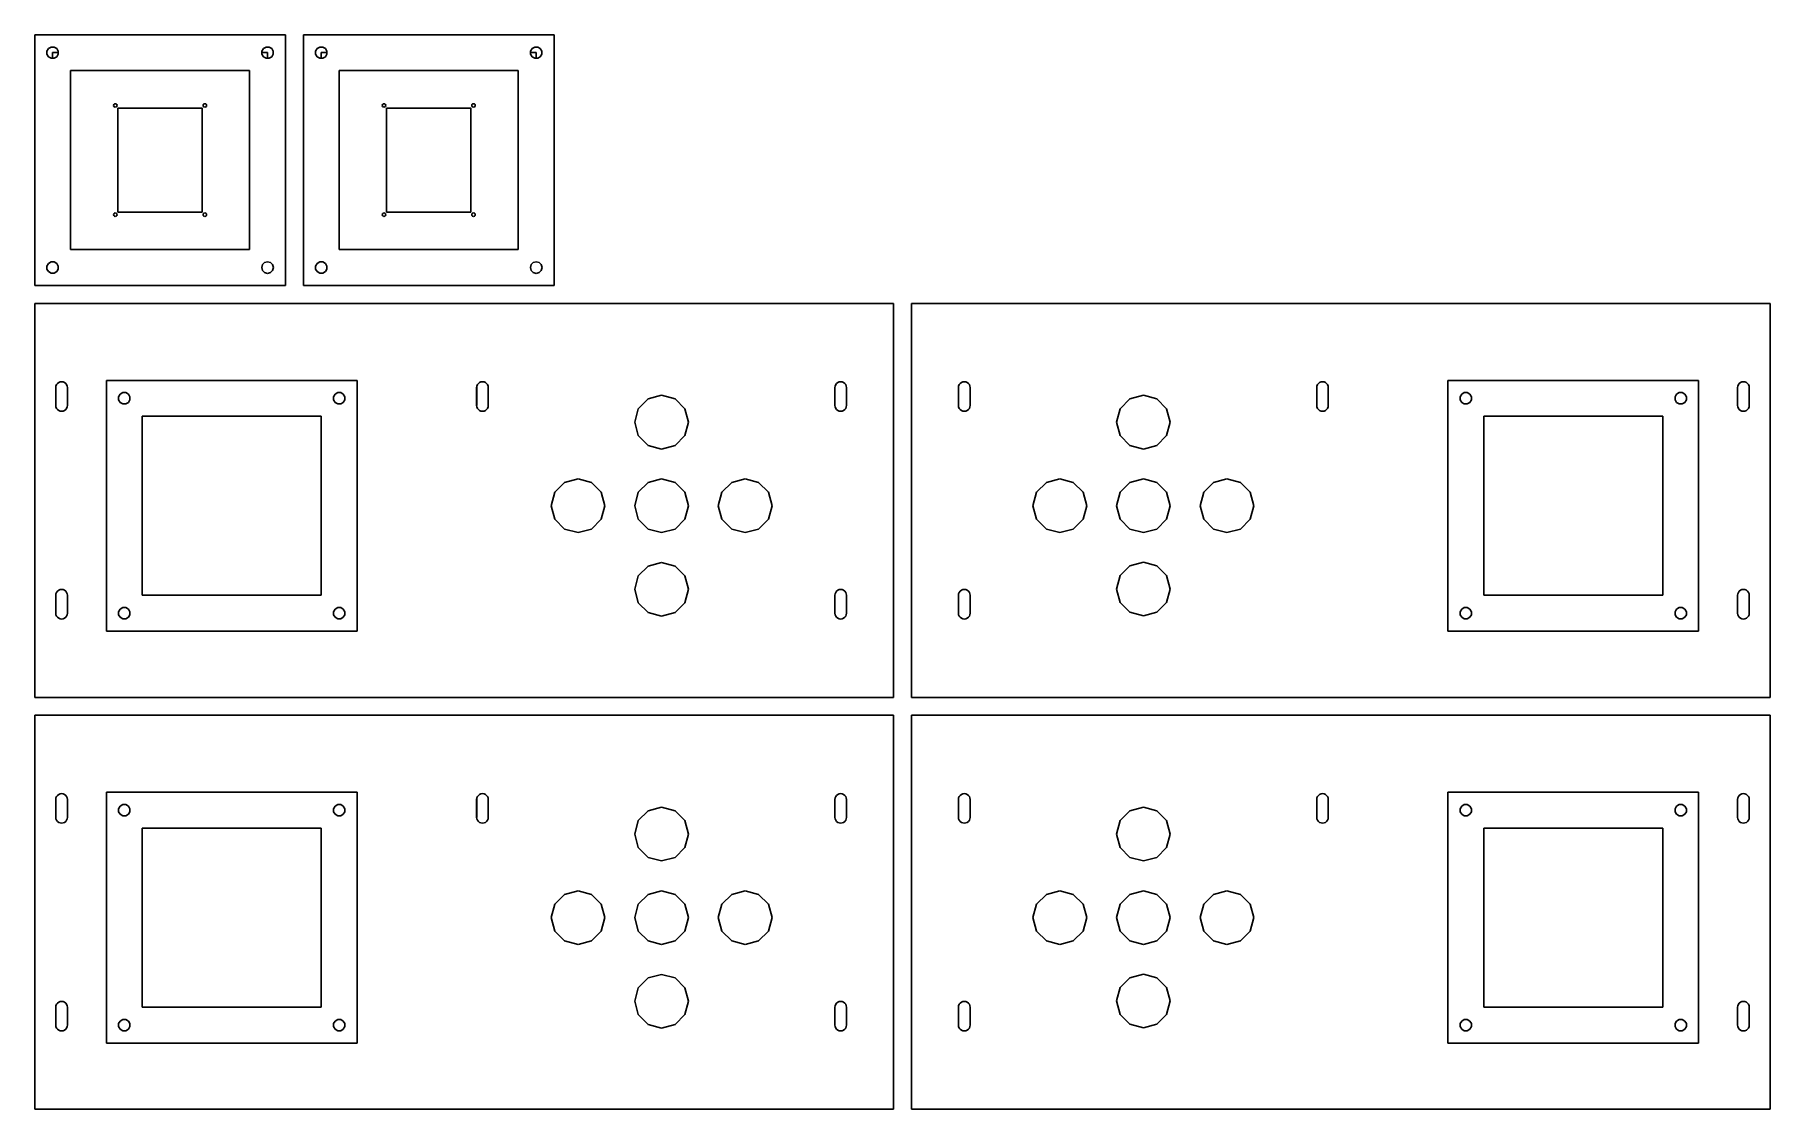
# Model space of a CAD drawing. Extents: x -480 to 489, y -298 to 302.
import ezdxf

# ---------------------------------------------------------------- set-up
doc = ezdxf.new("R2010")
doc.units = 0
doc.layers.get('0').update_dxf_attribs({"linetype": 'CONTINUOUS'})

msp = doc.modelspace()

# ---------------------------------------------------------------- linework, layer by layer
for p, q in [((-339.59, 302.04), (-479.59, 302.04)), ((-479.59, 302.04), (-479.59, 162.04)), ((-339.59, 162.04), (-339.59, 302.04)), ((-189.59, 302.04), (-329.59, 302.04)), ((-329.59, 302.04), (-329.59, 162.04)), ((-189.59, 162.04), (-189.59, 302.04)), ((-472.73, 292.89), (-471.88, 294.34)), ((-472.73, 291.2), (-472.73, 292.89)), ((-471.88, 289.75), (-472.73, 291.2)), ((-471.88, 294.34), (-470.43, 295.18)), ((-470.43, 295.18), (-468.74, 295.18)), ((-469.59, 292.04), (-469.59, 288.9)), ((-466.45, 292.04), (-469.59, 292.04)), ((-468.74, 295.18), (-467.29, 294.34)), ((-467.29, 294.34), (-466.45, 292.89)), ((-466.45, 291.2), (-467.29, 289.75)), ((-466.45, 292.89), (-466.45, 292.04)), ((-466.45, 292.04), (-466.45, 291.2)), ((-352.73, 292.89), (-351.88, 294.34)), ((-352.73, 292.04), (-352.73, 292.89)), ((-349.59, 292.04), (-352.73, 292.04)), ((-352.73, 291.2), (-352.73, 292.04)), ((-351.88, 289.75), (-352.73, 291.2)), ((-351.88, 294.34), (-350.43, 295.18)), ((-350.43, 295.18), (-348.74, 295.18)), ((-349.59, 288.9), (-349.59, 292.04)), ((-348.74, 295.18), (-347.29, 294.34)), ((-347.29, 294.34), (-346.45, 292.89)), ((-346.45, 291.2), (-347.29, 289.75)), ((-346.45, 292.89), (-346.45, 291.2)), ((-322.73, 292.89), (-321.88, 294.34)), ((-322.73, 291.2), (-322.73, 292.89)), ((-321.88, 289.75), (-322.73, 291.2)), ((-321.88, 294.34), (-320.43, 295.18)), ((-320.43, 295.18), (-318.74, 295.18)), ((-319.59, 292.04), (-319.59, 288.9)), ((-316.45, 292.04), (-319.59, 292.04)), ((-318.74, 295.18), (-317.29, 294.34)), ((-317.29, 294.34), (-316.45, 292.89)), ((-316.45, 291.2), (-317.29, 289.75)), ((-316.45, 292.89), (-316.45, 292.04)), ((-316.45, 292.04), (-316.45, 291.2)), ((-202.73, 292.89), (-201.88, 294.34)), ((-202.73, 292.04), (-202.73, 292.89)), ((-199.59, 292.04), (-202.73, 292.04)), ((-202.73, 291.2), (-202.73, 292.04)), ((-201.88, 289.75), (-202.73, 291.2)), ((-201.88, 294.34), (-200.43, 295.18)), ((-200.43, 295.18), (-198.74, 295.18)), ((-199.59, 288.9), (-199.59, 292.04)), ((-198.74, 295.18), (-197.29, 294.34)), ((-197.29, 294.34), (-196.45, 292.89)), ((-196.45, 291.2), (-197.29, 289.75)), ((-196.45, 292.89), (-196.45, 291.2)), ((-470.43, 288.9), (-471.88, 289.75)), ((-469.59, 288.9), (-470.43, 288.9)), ((-468.74, 288.9), (-469.59, 288.9)), ((-467.29, 289.75), (-468.74, 288.9)), ((-459.59, 282.04), (-359.59, 282.04)), ((-459.59, 182.04), (-459.59, 282.04)), ((-359.59, 282.04), (-359.59, 182.04)), ((-350.43, 288.9), (-351.88, 289.75)), ((-349.59, 288.9), (-350.43, 288.9)), ((-348.74, 288.9), (-349.59, 288.9)), ((-347.29, 289.75), (-348.74, 288.9)), ((-320.43, 288.9), (-321.88, 289.75)), ((-319.59, 288.9), (-320.43, 288.9)), ((-318.74, 288.9), (-319.59, 288.9)), ((-317.29, 289.75), (-318.74, 288.9)), ((-309.59, 282.04), (-209.59, 282.04)), ((-309.59, 182.04), (-309.59, 282.04)), ((-209.59, 282.04), (-209.59, 182.04)), ((-200.43, 288.9), (-201.88, 289.75)), ((-199.59, 288.9), (-200.43, 288.9)), ((-198.74, 288.9), (-199.59, 288.9)), ((-197.29, 289.75), (-198.74, 288.9)), ((-435.45, 263.04), (-435.59, 262.54)), ((-435.59, 262.54), (-435.45, 262.04)), ((-435.09, 263.41), (-435.45, 263.04)), ((-435.45, 262.04), (-435.09, 261.68)), ((-434.59, 263.54), (-435.09, 263.41)), ((-435.09, 261.68), (-434.59, 261.54)), ((-434.09, 263.41), (-434.59, 263.54)), ((-434.59, 261.54), (-434.09, 261.68)), ((-433.72, 263.04), (-434.09, 263.41)), ((-434.09, 261.68), (-433.72, 262.04)), ((-433.59, 262.54), (-433.72, 263.04)), ((-433.72, 262.04), (-433.59, 262.54)), ((-385.45, 263.04), (-385.59, 262.54)), ((-385.59, 262.54), (-385.45, 262.04)), ((-385.09, 263.41), (-385.45, 263.04)), ((-385.45, 262.04), (-385.09, 261.68)), ((-384.59, 263.54), (-385.09, 263.41)), ((-385.09, 261.68), (-384.59, 261.54)), ((-384.09, 263.41), (-384.59, 263.54)), ((-384.59, 261.54), (-384.09, 261.68)), ((-383.72, 263.04), (-384.09, 263.41)), ((-384.09, 261.68), (-383.72, 262.04)), ((-383.59, 262.54), (-383.72, 263.04)), ((-383.72, 262.04), (-383.59, 262.54)), ((-285.45, 263.04), (-285.59, 262.54)), ((-285.59, 262.54), (-285.45, 262.04)), ((-285.09, 263.41), (-285.45, 263.04)), ((-285.45, 262.04), (-285.09, 261.68)), ((-284.59, 263.54), (-285.09, 263.41)), ((-285.09, 261.68), (-284.59, 261.54)), ((-284.09, 263.41), (-284.59, 263.54)), ((-284.59, 261.54), (-284.09, 261.68)), ((-283.72, 263.04), (-284.09, 263.41)), ((-284.09, 261.68), (-283.72, 262.04)), ((-283.59, 262.54), (-283.72, 263.04)), ((-283.72, 262.04), (-283.59, 262.54)), ((-235.45, 263.04), (-235.59, 262.54)), ((-235.59, 262.54), (-235.45, 262.04)), ((-235.09, 263.41), (-235.45, 263.04)), ((-235.45, 262.04), (-235.09, 261.68)), ((-234.59, 263.54), (-235.09, 263.41)), ((-235.09, 261.68), (-234.59, 261.54)), ((-234.09, 263.41), (-234.59, 263.54)), ((-234.59, 261.54), (-234.09, 261.68)), ((-233.72, 263.04), (-234.09, 263.41)), ((-234.09, 261.68), (-233.72, 262.04)), ((-233.59, 262.54), (-233.72, 263.04)), ((-233.72, 262.04), (-233.59, 262.54)), ((-433.09, 261.04), (-433.09, 203.04)), ((-386.09, 261.04), (-433.09, 261.04)), ((-386.09, 203.04), (-386.09, 261.04)), ((-283.09, 261.04), (-283.09, 203.04)), ((-236.09, 261.04), (-283.09, 261.04)), ((-236.09, 203.04), (-236.09, 261.04)), ((-435.45, 202.04), (-435.59, 201.54)), ((-435.59, 201.54), (-435.45, 201.04)), ((-435.09, 202.41), (-435.45, 202.04)), ((-435.45, 201.04), (-435.09, 200.68)), ((-434.59, 202.54), (-435.09, 202.41)), ((-435.09, 200.68), (-434.59, 200.54)), ((-434.09, 202.41), (-434.59, 202.54)), ((-434.59, 200.54), (-434.09, 200.68)), ((-433.72, 202.04), (-434.09, 202.41)), ((-434.09, 200.68), (-433.72, 201.04)), ((-433.59, 201.54), (-433.72, 202.04)), ((-433.72, 201.04), (-433.59, 201.54)), ((-433.09, 203.04), (-386.09, 203.04)), ((-385.45, 202.04), (-385.59, 201.54)), ((-385.59, 201.54), (-385.45, 201.04)), ((-385.09, 202.41), (-385.45, 202.04)), ((-385.45, 201.04), (-385.09, 200.68)), ((-384.59, 202.54), (-385.09, 202.41)), ((-385.09, 200.68), (-384.59, 200.54)), ((-384.09, 202.41), (-384.59, 202.54)), ((-384.59, 200.54), (-384.09, 200.68)), ((-383.72, 202.04), (-384.09, 202.41)), ((-384.09, 200.68), (-383.72, 201.04)), ((-383.59, 201.54), (-383.72, 202.04)), ((-383.72, 201.04), (-383.59, 201.54)), ((-285.45, 202.04), (-285.59, 201.54)), ((-285.59, 201.54), (-285.45, 201.04)), ((-285.09, 202.41), (-285.45, 202.04)), ((-285.45, 201.04), (-285.09, 200.68)), ((-284.59, 202.54), (-285.09, 202.41)), ((-285.09, 200.68), (-284.59, 200.54)), ((-284.09, 202.41), (-284.59, 202.54)), ((-284.59, 200.54), (-284.09, 200.68)), ((-283.72, 202.04), (-284.09, 202.41)), ((-284.09, 200.68), (-283.72, 201.04)), ((-283.59, 201.54), (-283.72, 202.04)), ((-283.72, 201.04), (-283.59, 201.54)), ((-283.09, 203.04), (-236.09, 203.04)), ((-235.45, 202.04), (-235.59, 201.54)), ((-235.59, 201.54), (-235.45, 201.04)), ((-235.09, 202.41), (-235.45, 202.04)), ((-235.45, 201.04), (-235.09, 200.68)), ((-234.59, 202.54), (-235.09, 202.41)), ((-235.09, 200.68), (-234.59, 200.54)), ((-234.09, 202.41), (-234.59, 202.54)), ((-234.59, 200.54), (-234.09, 200.68)), ((-233.72, 202.04), (-234.09, 202.41)), ((-234.09, 200.68), (-233.72, 201.04)), ((-233.59, 201.54), (-233.72, 202.04)), ((-233.72, 201.04), (-233.59, 201.54)), ((-470.43, 175.18), (-471.88, 174.34)), ((-468.74, 175.18), (-470.43, 175.18)), ((-467.29, 174.34), (-468.74, 175.18)), ((-359.59, 182.04), (-459.59, 182.04)), ((-351.21, 174.86), (-352.4, 173.67)), ((-349.59, 175.29), (-351.21, 174.86)), ((-347.96, 174.86), (-349.59, 175.29)), ((-346.77, 173.67), (-347.96, 174.86)), ((-320.43, 175.18), (-321.88, 174.34)), ((-318.74, 175.18), (-320.43, 175.18)), ((-317.29, 174.34), (-318.74, 175.18)), ((-209.59, 182.04), (-309.59, 182.04)), ((-201.21, 174.86), (-202.4, 173.67)), ((-199.59, 175.29), (-201.21, 174.86)), ((-197.96, 174.86), (-199.59, 175.29)), ((-196.77, 173.67), (-197.96, 174.86)), ((-471.88, 174.34), (-472.73, 172.89)), ((-472.73, 172.89), (-472.73, 171.2)), ((-472.73, 171.2), (-471.88, 169.75)), ((-471.88, 169.75), (-470.43, 168.9)), ((-470.43, 168.9), (-468.74, 168.9)), ((-468.74, 168.9), (-467.29, 169.75)), ((-466.45, 172.89), (-467.29, 174.34)), ((-467.29, 169.75), (-466.45, 171.2)), ((-466.45, 171.2), (-466.45, 172.89)), ((-352.4, 173.67), (-352.84, 172.04)), ((-352.84, 172.04), (-352.4, 170.42)), ((-352.4, 170.42), (-351.21, 169.23)), ((-351.21, 169.23), (-349.59, 168.79)), ((-349.59, 168.79), (-347.96, 169.23)), ((-347.96, 169.23), (-346.77, 170.42)), ((-346.34, 172.04), (-346.77, 173.67)), ((-346.77, 170.42), (-346.34, 172.04)), ((-321.88, 174.34), (-322.73, 172.89)), ((-322.73, 172.89), (-322.73, 171.2)), ((-322.73, 171.2), (-321.88, 169.75)), ((-321.88, 169.75), (-320.43, 168.9)), ((-320.43, 168.9), (-318.74, 168.9)), ((-318.74, 168.9), (-317.29, 169.75)), ((-316.45, 172.89), (-317.29, 174.34)), ((-317.29, 169.75), (-316.45, 171.2)), ((-316.45, 171.2), (-316.45, 172.89)), ((-202.4, 173.67), (-202.84, 172.04)), ((-202.84, 172.04), (-202.4, 170.42)), ((-202.4, 170.42), (-201.21, 169.23)), ((-201.21, 169.23), (-199.59, 168.79)), ((-199.59, 168.79), (-197.96, 169.23)), ((-197.96, 169.23), (-196.77, 170.42)), ((-196.34, 172.04), (-196.77, 173.67)), ((-196.77, 170.42), (-196.34, 172.04)), ((-479.59, 162.04), (-339.59, 162.04)), ((-329.59, 162.04), (-189.59, 162.04)), ((-479.59, -67.96), (-479.59, 152.04)), ((-479.59, 152.04), (-0.09, 152.04)), ((-0.09, 152.04), (-0.09, -67.96)), ((9.91, 152.04), (489.41, 152.04)), ((9.91, -67.96), (9.91, 152.04)), ((489.41, 152.04), (489.41, -67.96)), ((-467.73, 105.89), (-467.4, 106.67)), ((-467.4, 106.67), (-466.88, 107.34)), ((-466.88, 107.34), (-466.21, 107.86)), ((-466.21, 107.86), (-465.43, 108.18)), ((-465.43, 108.18), (-464.59, 108.29)), ((-464.59, 108.29), (-463.74, 108.18)), ((-463.74, 108.18), (-462.96, 107.86)), ((-462.96, 107.86), (-462.29, 107.34)), ((-462.29, 107.34), (-461.77, 106.67)), ((-461.77, 106.67), (-461.45, 105.89)), ((-439.59, 109.04), (-439.59, -30.96)), ((-299.59, 109.04), (-439.59, 109.04)), ((-299.59, -30.96), (-299.59, 109.04)), ((-232.73, 105.89), (-232.4, 106.67)), ((-232.4, 106.67), (-231.88, 107.34)), ((-231.88, 107.34), (-231.21, 107.86)), ((-231.21, 107.86), (-230.43, 108.18)), ((-230.43, 108.18), (-229.59, 108.29)), ((-229.59, 108.29), (-228.74, 108.18)), ((-228.74, 108.18), (-227.96, 107.86)), ((-227.96, 107.86), (-227.29, 107.34)), ((-227.29, 107.34), (-226.77, 106.67)), ((-226.77, 106.67), (-226.45, 105.89)), ((-32.4, 106.67), (-32.73, 105.89)), ((-31.88, 107.34), (-32.4, 106.67)), ((-31.21, 107.86), (-31.88, 107.34)), ((-30.43, 108.18), (-31.21, 107.86)), ((-29.59, 108.29), (-30.43, 108.18)), ((-28.74, 108.18), (-29.59, 108.29)), ((-27.96, 107.86), (-28.74, 108.18)), ((-27.29, 107.34), (-27.96, 107.86)), ((-26.77, 106.67), (-27.29, 107.34)), ((-26.45, 105.89), (-26.77, 106.67)), ((36.6, 106.67), (36.27, 105.89)), ((37.12, 107.34), (36.6, 106.67)), ((37.79, 107.86), (37.12, 107.34)), ((38.57, 108.18), (37.79, 107.86)), ((39.41, 108.29), (38.57, 108.18)), ((40.26, 108.18), (39.41, 108.29)), ((41.04, 107.86), (40.26, 108.18)), ((41.71, 107.34), (41.04, 107.86)), ((42.23, 106.67), (41.71, 107.34)), ((42.55, 105.89), (42.23, 106.67)), ((236.27, 105.89), (236.6, 106.67)), ((236.6, 106.67), (237.12, 107.34)), ((237.12, 107.34), (237.79, 107.86)), ((237.79, 107.86), (238.57, 108.18)), ((238.57, 108.18), (239.41, 108.29)), ((239.41, 108.29), (240.26, 108.18)), ((240.26, 108.18), (241.04, 107.86)), ((241.04, 107.86), (241.71, 107.34)), ((241.71, 107.34), (242.23, 106.67)), ((242.23, 106.67), (242.55, 105.89)), ((449.41, 109.04), (309.41, 109.04)), ((309.41, 109.04), (309.41, -30.96)), ((449.41, -30.96), (449.41, 109.04)), ((471.27, 105.89), (471.6, 106.67)), ((471.6, 106.67), (472.12, 107.34)), ((472.12, 107.34), (472.79, 107.86)), ((472.79, 107.86), (473.57, 108.18)), ((473.57, 108.18), (474.41, 108.29)), ((474.41, 108.29), (475.26, 108.18)), ((475.26, 108.18), (476.04, 107.86)), ((476.04, 107.86), (476.71, 107.34)), ((476.71, 107.34), (477.23, 106.67)), ((477.23, 106.67), (477.55, 105.89)), ((-467.84, 105.04), (-467.73, 105.89)), ((-467.84, 95.04), (-467.84, 105.04)), ((-461.45, 105.89), (-461.34, 105.04)), ((-461.34, 95.04), (-461.34, 105.04)), ((-431.88, 101.34), (-432.73, 99.89)), ((-432.73, 99.89), (-432.73, 98.2)), ((-432.73, 98.2), (-431.88, 96.75)), ((-430.43, 102.18), (-431.88, 101.34)), ((-428.74, 102.18), (-430.43, 102.18)), ((-427.29, 101.34), (-428.74, 102.18)), ((-426.45, 99.89), (-427.29, 101.34)), ((-427.29, 96.75), (-426.45, 98.2)), ((-426.45, 98.2), (-426.45, 99.89)), ((-311.88, 101.34), (-312.73, 99.89)), ((-312.73, 99.89), (-312.73, 98.2)), ((-312.73, 98.2), (-311.88, 96.75)), ((-310.43, 102.18), (-311.88, 101.34)), ((-308.74, 102.18), (-310.43, 102.18)), ((-307.29, 101.34), (-308.74, 102.18)), ((-306.45, 99.89), (-307.29, 101.34)), ((-307.29, 96.75), (-306.45, 98.2)), ((-306.45, 98.2), (-306.45, 99.89)), ((-232.84, 105.04), (-232.73, 105.89)), ((-232.84, 105.04), (-232.84, 95.04)), ((-232.73, 105.89), (-232.73, 95.04)), ((-226.45, 105.89), (-226.34, 105.04)), ((-226.34, 105.04), (-226.34, 95.04)), ((-142.58, 93.21), (-137.09, 98.7)), ((-137.09, 98.7), (-129.59, 100.71)), ((-129.59, 100.71), (-122.09, 98.7)), ((-122.09, 98.7), (-116.6, 93.21)), ((-32.73, 105.89), (-32.84, 105.04)), ((-32.84, 95.04), (-32.84, 105.04)), ((-26.34, 105.04), (-26.45, 105.89)), ((-26.34, 105.04), (-26.34, 95.04)), ((36.27, 105.89), (36.16, 105.04)), ((36.16, 95.04), (36.16, 105.04)), ((42.66, 105.04), (42.55, 105.89)), ((42.66, 95.04), (42.66, 105.04)), ((126.42, 93.21), (131.91, 98.7)), ((131.91, 98.7), (139.41, 100.71)), ((139.41, 100.71), (146.91, 98.7)), ((146.91, 98.7), (152.4, 93.21)), ((236.16, 105.04), (236.27, 105.89)), ((236.16, 95.04), (236.16, 105.04)), ((242.55, 105.89), (242.66, 105.04)), ((242.66, 95.04), (242.66, 105.04)), ((317.12, 101.34), (316.27, 99.89)), ((316.27, 99.89), (316.27, 98.2)), ((316.27, 98.2), (317.12, 96.75)), ((318.57, 102.18), (317.12, 101.34)), ((320.26, 102.18), (318.57, 102.18)), ((321.71, 101.34), (320.26, 102.18)), ((322.55, 99.89), (321.71, 101.34)), ((321.71, 96.75), (322.55, 98.2)), ((322.55, 98.2), (322.55, 99.89)), ((437.12, 101.34), (436.27, 99.89)), ((436.27, 99.89), (436.27, 98.2)), ((436.27, 98.2), (437.12, 96.75)), ((438.57, 102.18), (437.12, 101.34)), ((440.26, 102.18), (438.57, 102.18)), ((441.71, 101.34), (440.26, 102.18)), ((442.55, 99.89), (441.71, 101.34)), ((441.71, 96.75), (442.55, 98.2)), ((442.55, 98.2), (442.55, 99.89)), ((471.16, 105.04), (471.27, 105.89)), ((471.16, 95.04), (471.16, 105.04)), ((477.55, 105.89), (477.66, 105.04)), ((477.66, 95.04), (477.66, 105.04)), ((-467.73, 94.2), (-467.84, 95.04)), ((-467.4, 93.42), (-467.73, 94.2)), ((-466.88, 92.75), (-467.4, 93.42)), ((-466.21, 92.23), (-466.88, 92.75)), ((-465.43, 91.9), (-466.21, 92.23)), ((-464.59, 91.79), (-465.43, 91.9)), ((-464.59, 92.04), (-464.59, 91.79)), ((-463.74, 91.9), (-464.59, 91.79)), ((-462.96, 92.23), (-463.74, 91.9)), ((-462.29, 92.75), (-462.96, 92.23)), ((-461.77, 93.42), (-462.29, 92.75)), ((-461.45, 94.2), (-461.77, 93.42)), ((-461.34, 95.04), (-461.45, 94.2)), ((-431.88, 96.75), (-430.43, 95.9)), ((-430.43, 95.9), (-428.74, 95.9)), ((-428.74, 95.9), (-427.29, 96.75)), ((-419.59, -10.96), (-419.59, 89.04)), ((-419.59, 89.04), (-319.59, 89.04)), ((-319.59, 89.04), (-319.59, -10.96)), ((-311.88, 96.75), (-310.43, 95.9)), ((-310.43, 95.9), (-308.74, 95.9)), ((-308.74, 95.9), (-307.29, 96.75)), ((-232.73, 94.2), (-232.84, 95.04)), ((-232.4, 93.42), (-232.73, 94.2)), ((-231.88, 92.75), (-232.4, 93.42)), ((-231.21, 92.23), (-231.88, 92.75)), ((-230.43, 91.9), (-231.21, 92.23)), ((-229.59, 91.79), (-230.43, 91.9)), ((-228.74, 91.9), (-229.59, 91.79)), ((-227.96, 92.23), (-228.74, 91.9)), ((-227.29, 92.75), (-227.96, 92.23)), ((-226.77, 93.42), (-227.29, 92.75)), ((-226.45, 94.2), (-226.77, 93.42)), ((-226.34, 95.04), (-226.45, 94.2)), ((-144.59, 85.71), (-142.58, 93.21)), ((-116.6, 93.21), (-114.59, 85.71)), ((-32.73, 94.2), (-32.84, 95.04)), ((-32.4, 93.42), (-32.73, 94.2)), ((-31.88, 92.75), (-32.4, 93.42)), ((-31.21, 92.23), (-31.88, 92.75)), ((-30.43, 91.9), (-31.21, 92.23)), ((-29.59, 91.79), (-30.43, 91.9)), ((-28.74, 91.9), (-29.59, 91.79)), ((-27.96, 92.23), (-28.74, 91.9)), ((-27.29, 92.75), (-27.96, 92.23)), ((-26.77, 93.42), (-27.29, 92.75)), ((-26.45, 94.2), (-26.77, 93.42)), ((-26.34, 95.04), (-26.45, 94.2)), ((36.16, 95.04), (36.27, 94.2)), ((36.27, 94.2), (36.6, 93.42)), ((36.6, 93.42), (37.12, 92.75)), ((37.12, 92.75), (37.79, 92.23)), ((37.79, 92.23), (38.57, 91.9)), ((38.57, 91.9), (39.41, 91.79)), ((39.41, 91.79), (40.26, 91.9)), ((40.26, 91.9), (41.04, 92.23)), ((41.04, 92.23), (41.71, 92.75)), ((41.71, 92.75), (42.23, 93.42)), ((42.23, 93.42), (42.55, 94.2)), ((42.55, 94.2), (42.66, 95.04)), ((124.41, 85.71), (126.42, 93.21)), ((152.4, 93.21), (154.41, 85.71)), ((236.27, 94.2), (236.16, 95.04)), ((236.6, 93.42), (236.27, 94.2)), ((237.12, 92.75), (236.6, 93.42)), ((237.79, 92.23), (237.12, 92.75)), ((238.57, 91.9), (237.79, 92.23)), ((239.41, 91.79), (238.57, 91.9)), ((240.26, 91.9), (239.41, 91.79)), ((241.04, 92.23), (240.26, 91.9)), ((241.71, 92.75), (241.04, 92.23)), ((242.23, 93.42), (241.71, 92.75)), ((242.55, 94.2), (242.23, 93.42)), ((242.66, 95.04), (242.55, 94.2)), ((317.12, 96.75), (318.57, 95.9)), ((318.57, 95.9), (320.26, 95.9)), ((320.26, 95.9), (321.71, 96.75)), ((429.41, 89.04), (329.41, 89.04)), ((329.41, 89.04), (329.41, -10.96)), ((429.41, -10.96), (429.41, 89.04)), ((437.12, 96.75), (438.57, 95.9)), ((438.57, 95.9), (440.26, 95.9)), ((440.26, 95.9), (441.71, 96.75)), ((471.27, 94.2), (471.16, 95.04)), ((471.6, 93.42), (471.27, 94.2)), ((472.12, 92.75), (471.6, 93.42)), ((472.79, 92.23), (472.12, 92.75)), ((473.57, 91.9), (472.79, 92.23)), ((474.41, 91.79), (473.57, 91.9)), ((475.26, 91.9), (474.41, 91.79)), ((476.04, 92.23), (475.26, 91.9)), ((476.71, 92.75), (476.04, 92.23)), ((477.23, 93.42), (476.71, 92.75)), ((477.55, 94.2), (477.23, 93.42)), ((477.66, 95.04), (477.55, 94.2)), ((-142.58, 78.21), (-144.59, 85.71)), ((-137.09, 72.72), (-142.58, 78.21)), ((-116.6, 78.21), (-122.09, 72.72)), ((-114.59, 85.71), (-116.6, 78.21)), ((126.42, 78.21), (124.41, 85.71)), ((131.91, 72.72), (126.42, 78.21)), ((152.4, 78.21), (146.91, 72.72)), ((154.41, 85.71), (152.4, 78.21)), ((-129.59, 70.71), (-137.09, 72.72)), ((-122.09, 72.72), (-129.59, 70.71)), ((139.41, 70.71), (131.91, 72.72)), ((146.91, 72.72), (139.41, 70.71)), ((-189.24, 46.54), (-183.75, 52.03)), ((-183.75, 52.03), (-176.25, 54.04)), ((-176.25, 54.04), (-168.75, 52.03)), ((-168.75, 52.03), (-163.26, 46.54)), ((-142.58, 46.54), (-137.09, 52.03)), ((-137.09, 52.03), (-129.59, 54.04)), ((-129.59, 54.04), (-122.09, 52.03)), ((-122.09, 52.03), (-116.6, 46.54)), ((-95.91, 46.54), (-90.42, 52.03)), ((-90.42, 52.03), (-82.92, 54.04)), ((-82.92, 54.04), (-75.42, 52.03)), ((-75.42, 52.03), (-69.93, 46.54)), ((79.76, 46.54), (85.25, 52.03)), ((85.25, 52.03), (92.75, 54.04)), ((92.75, 54.04), (100.25, 52.03)), ((100.25, 52.03), (105.74, 46.54)), ((126.42, 46.54), (131.91, 52.03)), ((131.91, 52.03), (139.41, 54.04)), ((139.41, 54.04), (146.91, 52.03)), ((146.91, 52.03), (152.4, 46.54)), ((173.09, 46.54), (178.58, 52.03)), ((178.58, 52.03), (186.08, 54.04)), ((186.08, 54.04), (193.58, 52.03)), ((193.58, 52.03), (199.07, 46.54)), ((-191.25, 39.04), (-189.24, 46.54)), ((-189.24, 31.54), (-191.25, 39.04)), ((-163.26, 46.54), (-161.25, 39.04)), ((-161.25, 39.04), (-163.26, 31.54)), ((-144.59, 39.04), (-142.58, 46.54)), ((-142.58, 31.54), (-144.59, 39.04)), ((-116.6, 46.54), (-114.59, 39.04)), ((-114.59, 39.04), (-116.6, 31.54)), ((-97.92, 39.04), (-95.91, 46.54)), ((-95.91, 31.54), (-97.92, 39.04)), ((-69.93, 46.54), (-67.92, 39.04)), ((-67.92, 39.04), (-69.93, 31.54)), ((77.75, 39.04), (79.76, 46.54)), ((79.76, 31.54), (77.75, 39.04)), ((105.74, 46.54), (107.75, 39.04)), ((107.75, 39.04), (105.74, 31.54)), ((124.41, 39.04), (126.42, 46.54)), ((126.42, 31.54), (124.41, 39.04)), ((152.4, 46.54), (154.41, 39.04)), ((154.41, 39.04), (152.4, 31.54)), ((171.08, 39.04), (173.09, 46.54)), ((173.09, 31.54), (171.08, 39.04)), ((199.07, 46.54), (201.08, 39.04)), ((201.08, 39.04), (199.07, 31.54)), ((-183.75, 26.05), (-189.24, 31.54)), ((-163.26, 31.54), (-168.75, 26.05)), ((-137.09, 26.05), (-142.58, 31.54)), ((-116.6, 31.54), (-122.09, 26.05)), ((-90.42, 26.05), (-95.91, 31.54)), ((-69.93, 31.54), (-75.42, 26.05)), ((85.25, 26.05), (79.76, 31.54)), ((105.74, 31.54), (100.25, 26.05)), ((131.91, 26.05), (126.42, 31.54)), ((152.4, 31.54), (146.91, 26.05)), ((178.58, 26.05), (173.09, 31.54)), ((199.07, 31.54), (193.58, 26.05)), ((-176.25, 24.04), (-183.75, 26.05)), ((-168.75, 26.05), (-176.25, 24.04)), ((-129.59, 24.04), (-137.09, 26.05)), ((-122.09, 26.05), (-129.59, 24.04)), ((-82.92, 24.04), (-90.42, 26.05)), ((-75.42, 26.05), (-82.92, 24.04)), ((92.75, 24.04), (85.25, 26.05)), ((100.25, 26.05), (92.75, 24.04)), ((139.41, 24.04), (131.91, 26.05)), ((146.91, 26.05), (139.41, 24.04)), ((186.08, 24.04), (178.58, 26.05)), ((193.58, 26.05), (186.08, 24.04)), ((-142.58, -0.12), (-137.09, 5.37)), ((-137.09, 5.37), (-129.59, 7.38)), ((-129.59, 7.38), (-122.09, 5.37)), ((-122.09, 5.37), (-116.6, -0.12)), ((124.41, -7.48), (126.42, 0.02)), ((131.91, 5.51), (126.42, 0.02)), ((131.91, 5.51), (139.41, 7.52)), ((139.41, 7.52), (146.91, 5.51)), ((146.91, 5.51), (152.4, 0.02)), ((152.4, 0.02), (154.41, -7.48)), ((-467.4, -9.33), (-467.73, -10.11)), ((-466.88, -8.66), (-467.4, -9.33)), ((-466.21, -8.14), (-466.88, -8.66)), ((-465.43, -7.82), (-466.21, -8.14)), ((-464.59, -7.71), (-465.43, -7.82)), ((-463.74, -7.82), (-464.59, -7.71)), ((-462.96, -8.14), (-463.74, -7.82)), ((-462.29, -8.66), (-462.96, -8.14)), ((-461.77, -9.33), (-462.29, -8.66)), ((-461.45, -10.11), (-461.77, -9.33)), ((-144.59, -7.62), (-142.58, -0.12)), ((-142.58, -15.12), (-144.59, -7.62)), ((-116.6, -0.12), (-114.59, -7.62)), ((-114.59, -7.62), (-116.6, -15.12)), ((-32.4, -9.33), (-32.73, -10.11)), ((-31.88, -8.66), (-32.4, -9.33)), ((-31.21, -8.14), (-31.88, -8.66)), ((-30.43, -7.82), (-31.21, -8.14)), ((-29.59, -7.71), (-30.43, -7.82)), ((-28.74, -7.82), (-29.59, -7.71)), ((-27.96, -8.14), (-28.74, -7.82)), ((-27.29, -8.66), (-27.96, -8.14)), ((-26.77, -9.33), (-27.29, -8.66)), ((-26.45, -10.11), (-26.77, -9.33)), ((36.6, -9.33), (36.27, -10.11)), ((37.12, -8.66), (36.6, -9.33)), ((37.79, -8.14), (37.12, -8.66)), ((38.57, -7.82), (37.79, -8.14)), ((39.41, -7.71), (38.57, -7.82)), ((40.26, -7.82), (39.41, -7.71)), ((41.04, -8.14), (40.26, -7.82)), ((41.71, -8.66), (41.04, -8.14)), ((42.23, -9.33), (41.71, -8.66)), ((42.55, -10.11), (42.23, -9.33)), ((126.42, -14.98), (124.41, -7.48)), ((154.41, -7.48), (152.4, -14.98)), ((471.6, -9.33), (471.27, -10.11)), ((472.12, -8.66), (471.6, -9.33)), ((472.79, -8.14), (472.12, -8.66)), ((473.57, -7.82), (472.79, -8.14)), ((474.41, -7.71), (473.57, -7.82)), ((475.26, -7.82), (474.41, -7.71)), ((476.04, -8.14), (475.26, -7.82)), ((476.71, -8.66), (476.04, -8.14)), ((477.23, -9.33), (476.71, -8.66)), ((477.55, -10.11), (477.23, -9.33)), ((-467.73, -10.11), (-467.84, -10.96)), ((-467.84, -10.96), (-467.84, -20.96)), ((-461.34, -10.96), (-461.45, -10.11)), ((-461.34, -10.96), (-461.34, -20.96)), ((-431.88, -18.66), (-432.73, -20.11)), ((-430.43, -17.82), (-431.88, -18.66)), ((-428.74, -17.82), (-430.43, -17.82)), ((-427.29, -18.66), (-428.74, -17.82)), ((-426.45, -20.11), (-427.29, -18.66)), ((-319.59, -10.96), (-419.59, -10.96)), ((-311.88, -18.66), (-312.73, -20.11)), ((-310.43, -17.82), (-311.88, -18.66)), ((-308.74, -17.82), (-310.43, -17.82)), ((-307.29, -18.66), (-308.74, -17.82)), ((-306.45, -20.11), (-307.29, -18.66)), ((-137.09, -20.61), (-142.58, -15.12)), ((-116.6, -15.12), (-122.09, -20.61)), ((-32.73, -10.11), (-32.84, -10.96)), ((-32.84, -10.96), (-32.84, -20.96)), ((-26.34, -10.96), (-26.45, -10.11)), ((-26.34, -20.96), (-26.34, -10.96)), ((36.27, -10.11), (36.16, -10.96)), ((36.16, -20.96), (36.16, -10.96)), ((42.66, -10.96), (42.55, -10.11)), ((42.66, -20.96), (42.66, -10.96)), ((131.91, -20.47), (126.42, -14.98)), ((152.4, -14.98), (146.91, -20.47)), ((317.12, -18.66), (316.27, -20.11)), ((318.57, -17.82), (317.12, -18.66)), ((320.26, -17.82), (318.57, -17.82)), ((321.71, -18.66), (320.26, -17.82)), ((322.55, -20.11), (321.71, -18.66)), ((329.41, -10.96), (429.41, -10.96)), ((437.12, -18.66), (436.27, -20.11)), ((438.57, -17.82), (437.12, -18.66)), ((440.26, -17.82), (438.57, -17.82)), ((441.71, -18.66), (440.26, -17.82)), ((442.55, -20.11), (441.71, -18.66)), ((471.27, -10.11), (471.16, -10.96)), ((471.16, -10.96), (471.16, -20.96)), ((477.66, -10.96), (477.55, -10.11)), ((477.66, -10.96), (477.66, -20.96)), ((-467.73, -21.8), (-467.84, -20.96)), ((-467.4, -22.58), (-467.73, -21.8)), ((-466.88, -23.25), (-467.4, -22.58)), ((-466.21, -23.77), (-466.88, -23.25)), ((-465.43, -24.1), (-466.21, -23.77)), ((-464.59, -24.21), (-465.43, -24.1)), ((-463.74, -24.1), (-464.59, -24.21)), ((-462.96, -23.77), (-463.74, -24.1)), ((-462.29, -23.25), (-462.96, -23.77)), ((-461.77, -22.58), (-462.29, -23.25)), ((-461.45, -21.8), (-461.77, -22.58)), ((-461.34, -20.96), (-461.45, -21.8)), ((-432.73, -20.11), (-432.73, -21.8)), ((-432.73, -21.8), (-431.88, -23.25)), ((-431.88, -23.25), (-430.43, -24.1)), ((-430.43, -24.1), (-428.74, -24.1)), ((-428.74, -24.1), (-427.29, -23.25)), ((-427.29, -23.25), (-426.45, -21.8)), ((-426.45, -21.8), (-426.45, -20.11)), ((-312.73, -20.11), (-312.73, -21.8)), ((-312.73, -21.8), (-311.88, -23.25)), ((-311.88, -23.25), (-310.43, -24.1)), ((-310.43, -24.1), (-308.74, -24.1)), ((-308.74, -24.1), (-307.29, -23.25)), ((-307.29, -23.25), (-306.45, -21.8)), ((-306.45, -21.8), (-306.45, -20.11)), ((-129.59, -22.62), (-137.09, -20.61)), ((-122.09, -20.61), (-129.59, -22.62)), ((-32.73, -21.8), (-32.84, -20.96)), ((-32.4, -22.58), (-32.73, -21.8)), ((-31.88, -23.25), (-32.4, -22.58)), ((-31.21, -23.77), (-31.88, -23.25)), ((-30.43, -24.1), (-31.21, -23.77)), ((-29.59, -24.21), (-30.43, -24.1)), ((-28.74, -24.1), (-29.59, -24.21)), ((-27.96, -23.77), (-28.74, -24.1)), ((-27.29, -23.25), (-27.96, -23.77)), ((-26.77, -22.58), (-27.29, -23.25)), ((-26.45, -21.8), (-26.77, -22.58)), ((-26.34, -20.96), (-26.45, -21.8)), ((36.16, -20.96), (36.27, -21.8)), ((36.27, -21.8), (36.6, -22.58)), ((36.6, -22.58), (37.12, -23.25)), ((37.12, -23.25), (37.79, -23.77)), ((37.79, -23.77), (38.57, -24.1)), ((38.57, -24.1), (39.41, -24.21)), ((39.41, -24.21), (40.26, -24.1)), ((40.26, -24.1), (41.04, -23.77)), ((41.04, -23.77), (41.71, -23.25)), ((41.71, -23.25), (42.23, -22.58)), ((42.23, -22.58), (42.55, -21.8)), ((42.55, -21.8), (42.66, -20.96)), ((139.41, -22.48), (131.91, -20.47)), ((146.91, -20.47), (139.41, -22.48)), ((316.27, -20.11), (316.27, -21.8)), ((316.27, -21.8), (317.12, -23.25)), ((317.12, -23.25), (318.57, -24.1)), ((318.57, -24.1), (320.26, -24.1)), ((320.26, -24.1), (321.71, -23.25)), ((321.71, -23.25), (322.55, -21.8)), ((322.55, -21.8), (322.55, -20.11)), ((436.27, -20.11), (436.27, -21.8)), ((436.27, -21.8), (437.12, -23.25)), ((437.12, -23.25), (438.57, -24.1)), ((438.57, -24.1), (440.26, -24.1)), ((440.26, -24.1), (441.71, -23.25)), ((441.71, -23.25), (442.55, -21.8)), ((442.55, -21.8), (442.55, -20.11)), ((471.27, -21.8), (471.16, -20.96)), ((471.6, -22.58), (471.27, -21.8)), ((472.12, -23.25), (471.6, -22.58)), ((472.79, -23.77), (472.12, -23.25)), ((473.57, -24.1), (472.79, -23.77)), ((474.41, -24.21), (473.57, -24.1)), ((475.26, -24.1), (474.41, -24.21)), ((476.04, -23.77), (475.26, -24.1)), ((476.71, -23.25), (476.04, -23.77)), ((477.23, -22.58), (476.71, -23.25)), ((477.55, -21.8), (477.23, -22.58)), ((477.66, -20.96), (477.55, -21.8)), ((-439.59, -30.96), (-299.59, -30.96)), ((309.41, -30.96), (449.41, -30.96)), ((-0.09, -67.96), (-479.59, -67.96)), ((489.41, -67.96), (9.91, -67.96)), ((-479.59, -297.96), (-479.59, -77.96)), ((-479.59, -77.96), (-0.09, -77.96)), ((-0.09, -77.96), (-0.09, -297.96)), ((9.91, -77.96), (489.41, -77.96)), ((9.91, -297.96), (9.91, -77.96)), ((489.41, -77.96), (489.41, -297.96)), ((-467.84, -124.96), (-467.73, -124.11)), ((-467.84, -134.96), (-467.84, -124.96)), ((-467.73, -124.11), (-467.4, -123.33)), ((-467.4, -123.33), (-466.88, -122.66)), ((-466.88, -122.66), (-466.21, -122.14)), ((-466.21, -122.14), (-465.43, -121.82)), ((-465.43, -121.82), (-464.59, -121.71)), ((-464.59, -121.71), (-463.74, -121.82)), ((-463.74, -121.82), (-462.96, -122.14)), ((-462.96, -122.14), (-462.29, -122.66)), ((-462.29, -122.66), (-461.77, -123.33)), ((-461.77, -123.33), (-461.45, -124.11)), ((-461.45, -124.11), (-461.34, -124.96)), ((-461.34, -134.96), (-461.34, -124.96)), ((-439.59, -120.96), (-439.59, -260.96)), ((-299.59, -120.96), (-439.59, -120.96)), ((-299.59, -260.96), (-299.59, -120.96)), ((-232.84, -124.96), (-232.73, -124.11)), ((-232.84, -124.96), (-232.84, -134.96)), ((-232.73, -124.11), (-232.4, -123.33)), ((-232.73, -124.11), (-232.73, -134.96)), ((-232.4, -123.33), (-231.88, -122.66)), ((-231.88, -122.66), (-231.21, -122.14)), ((-231.21, -122.14), (-230.43, -121.82)), ((-230.43, -121.82), (-229.59, -121.71)), ((-229.59, -121.71), (-228.74, -121.82)), ((-228.74, -121.82), (-227.96, -122.14)), ((-227.96, -122.14), (-227.29, -122.66)), ((-227.29, -122.66), (-226.77, -123.33)), ((-226.77, -123.33), (-226.45, -124.11)), ((-226.45, -124.11), (-226.34, -124.96)), ((-226.34, -124.96), (-226.34, -134.96)), ((-32.73, -124.11), (-32.84, -124.96)), ((-32.84, -134.96), (-32.84, -124.96)), ((-32.4, -123.33), (-32.73, -124.11)), ((-31.88, -122.66), (-32.4, -123.33)), ((-31.21, -122.14), (-31.88, -122.66)), ((-30.43, -121.82), (-31.21, -122.14)), ((-29.59, -121.71), (-30.43, -121.82)), ((-28.74, -121.82), (-29.59, -121.71)), ((-27.96, -122.14), (-28.74, -121.82)), ((-27.29, -122.66), (-27.96, -122.14)), ((-26.77, -123.33), (-27.29, -122.66)), ((-26.45, -124.11), (-26.77, -123.33)), ((-26.34, -124.96), (-26.45, -124.11)), ((-26.34, -124.96), (-26.34, -134.96)), ((36.27, -124.11), (36.16, -124.96)), ((36.16, -134.96), (36.16, -124.96)), ((36.6, -123.33), (36.27, -124.11)), ((37.12, -122.66), (36.6, -123.33)), ((37.79, -122.14), (37.12, -122.66)), ((38.57, -121.82), (37.79, -122.14)), ((39.41, -121.71), (38.57, -121.82)), ((40.26, -121.82), (39.41, -121.71)), ((41.04, -122.14), (40.26, -121.82)), ((41.71, -122.66), (41.04, -122.14)), ((42.23, -123.33), (41.71, -122.66)), ((42.55, -124.11), (42.23, -123.33)), ((42.66, -124.96), (42.55, -124.11)), ((42.66, -134.96), (42.66, -124.96)), ((236.16, -124.96), (236.27, -124.11)), ((236.16, -134.96), (236.16, -124.96)), ((236.27, -124.11), (236.6, -123.33)), ((236.6, -123.33), (237.12, -122.66)), ((237.12, -122.66), (237.79, -122.14)), ((237.79, -122.14), (238.57, -121.82)), ((238.57, -121.82), (239.41, -121.71)), ((239.41, -121.71), (240.26, -121.82)), ((240.26, -121.82), (241.04, -122.14)), ((241.04, -122.14), (241.71, -122.66)), ((241.71, -122.66), (242.23, -123.33)), ((242.23, -123.33), (242.55, -124.11)), ((242.55, -124.11), (242.66, -124.96)), ((242.66, -134.96), (242.66, -124.96)), ((449.41, -120.96), (309.41, -120.96)), ((309.41, -120.96), (309.41, -260.96)), ((449.41, -260.96), (449.41, -120.96)), ((471.16, -124.96), (471.27, -124.11)), ((471.16, -134.96), (471.16, -124.96)), ((471.27, -124.11), (471.6, -123.33)), ((471.6, -123.33), (472.12, -122.66)), ((472.12, -122.66), (472.79, -122.14)), ((472.79, -122.14), (473.57, -121.82)), ((473.57, -121.82), (474.41, -121.71)), ((474.41, -121.71), (475.26, -121.82)), ((475.26, -121.82), (476.04, -122.14)), ((476.04, -122.14), (476.71, -122.66)), ((476.71, -122.66), (477.23, -123.33)), ((477.23, -123.33), (477.55, -124.11)), ((477.55, -124.11), (477.66, -124.96)), ((477.66, -134.96), (477.66, -124.96)), ((-467.73, -135.8), (-467.84, -134.96)), ((-461.34, -134.96), (-461.45, -135.8)), ((-431.88, -128.66), (-432.73, -130.11)), ((-432.73, -130.11), (-432.73, -131.8)), ((-432.73, -131.8), (-431.88, -133.25)), ((-430.43, -127.82), (-431.88, -128.66)), ((-431.88, -133.25), (-430.43, -134.1)), ((-428.74, -127.82), (-430.43, -127.82)), ((-430.43, -134.1), (-428.74, -134.1)), ((-427.29, -128.66), (-428.74, -127.82)), ((-428.74, -134.1), (-427.29, -133.25)), ((-426.45, -130.11), (-427.29, -128.66)), ((-427.29, -133.25), (-426.45, -131.8)), ((-426.45, -131.8), (-426.45, -130.11)), ((-311.88, -128.66), (-312.73, -130.11)), ((-312.73, -130.11), (-312.73, -131.8)), ((-312.73, -131.8), (-311.88, -133.25)), ((-310.43, -127.82), (-311.88, -128.66)), ((-311.88, -133.25), (-310.43, -134.1)), ((-308.74, -127.82), (-310.43, -127.82)), ((-310.43, -134.1), (-308.74, -134.1)), ((-307.29, -128.66), (-308.74, -127.82)), ((-308.74, -134.1), (-307.29, -133.25)), ((-306.45, -130.11), (-307.29, -128.66)), ((-307.29, -133.25), (-306.45, -131.8)), ((-306.45, -131.8), (-306.45, -130.11)), ((-232.73, -135.8), (-232.84, -134.96)), ((-226.34, -134.96), (-226.45, -135.8)), ((-142.58, -136.79), (-137.09, -131.3)), ((-137.09, -131.3), (-129.59, -129.29)), ((-129.59, -129.29), (-122.09, -131.3)), ((-122.09, -131.3), (-116.6, -136.79)), ((-32.73, -135.8), (-32.84, -134.96)), ((-26.34, -134.96), (-26.45, -135.8)), ((36.16, -134.96), (36.27, -135.8)), ((42.55, -135.8), (42.66, -134.96)), ((126.42, -136.79), (131.91, -131.3)), ((131.91, -131.3), (139.41, -129.29)), ((139.41, -129.29), (146.91, -131.3)), ((146.91, -131.3), (152.4, -136.79)), ((236.27, -135.8), (236.16, -134.96)), ((242.66, -134.96), (242.55, -135.8)), ((317.12, -128.66), (316.27, -130.11)), ((316.27, -130.11), (316.27, -131.8)), ((316.27, -131.8), (317.12, -133.25)), ((318.57, -127.82), (317.12, -128.66)), ((317.12, -133.25), (318.57, -134.1)), ((320.26, -127.82), (318.57, -127.82)), ((318.57, -134.1), (320.26, -134.1)), ((321.71, -128.66), (320.26, -127.82)), ((320.26, -134.1), (321.71, -133.25)), ((322.55, -130.11), (321.71, -128.66)), ((321.71, -133.25), (322.55, -131.8)), ((322.55, -131.8), (322.55, -130.11)), ((437.12, -128.66), (436.27, -130.11)), ((436.27, -130.11), (436.27, -131.8)), ((436.27, -131.8), (437.12, -133.25)), ((438.57, -127.82), (437.12, -128.66)), ((437.12, -133.25), (438.57, -134.1)), ((440.26, -127.82), (438.57, -127.82)), ((438.57, -134.1), (440.26, -134.1)), ((441.71, -128.66), (440.26, -127.82)), ((440.26, -134.1), (441.71, -133.25)), ((442.55, -130.11), (441.71, -128.66)), ((441.71, -133.25), (442.55, -131.8)), ((442.55, -131.8), (442.55, -130.11)), ((471.27, -135.8), (471.16, -134.96)), ((477.66, -134.96), (477.55, -135.8)), ((-467.4, -136.58), (-467.73, -135.8)), ((-466.88, -137.25), (-467.4, -136.58)), ((-466.21, -137.77), (-466.88, -137.25)), ((-465.43, -138.1), (-466.21, -137.77)), ((-464.59, -138.21), (-465.43, -138.1)), ((-464.59, -137.96), (-464.59, -138.21)), ((-463.74, -138.1), (-464.59, -138.21)), ((-462.96, -137.77), (-463.74, -138.1)), ((-462.29, -137.25), (-462.96, -137.77)), ((-461.77, -136.58), (-462.29, -137.25)), ((-461.45, -135.8), (-461.77, -136.58)), ((-419.59, -240.96), (-419.59, -140.96)), ((-419.59, -140.96), (-319.59, -140.96)), ((-319.59, -140.96), (-319.59, -240.96)), ((-232.4, -136.58), (-232.73, -135.8)), ((-231.88, -137.25), (-232.4, -136.58)), ((-231.21, -137.77), (-231.88, -137.25)), ((-230.43, -138.1), (-231.21, -137.77)), ((-229.59, -138.21), (-230.43, -138.1)), ((-228.74, -138.1), (-229.59, -138.21)), ((-227.96, -137.77), (-228.74, -138.1)), ((-227.29, -137.25), (-227.96, -137.77)), ((-226.77, -136.58), (-227.29, -137.25)), ((-226.45, -135.8), (-226.77, -136.58)), ((-144.59, -144.29), (-142.58, -136.79)), ((-142.58, -151.79), (-144.59, -144.29)), ((-116.6, -136.79), (-114.59, -144.29)), ((-114.59, -144.29), (-116.6, -151.79)), ((-32.4, -136.58), (-32.73, -135.8)), ((-31.88, -137.25), (-32.4, -136.58)), ((-31.21, -137.77), (-31.88, -137.25)), ((-30.43, -138.1), (-31.21, -137.77)), ((-29.59, -138.21), (-30.43, -138.1)), ((-28.74, -138.1), (-29.59, -138.21)), ((-27.96, -137.77), (-28.74, -138.1)), ((-27.29, -137.25), (-27.96, -137.77)), ((-26.77, -136.58), (-27.29, -137.25)), ((-26.45, -135.8), (-26.77, -136.58)), ((36.27, -135.8), (36.6, -136.58)), ((36.6, -136.58), (37.12, -137.25)), ((37.12, -137.25), (37.79, -137.77)), ((37.79, -137.77), (38.57, -138.1)), ((38.57, -138.1), (39.41, -138.21)), ((39.41, -138.21), (40.26, -138.1)), ((40.26, -138.1), (41.04, -137.77)), ((41.04, -137.77), (41.71, -137.25)), ((41.71, -137.25), (42.23, -136.58)), ((42.23, -136.58), (42.55, -135.8)), ((124.41, -144.29), (126.42, -136.79)), ((126.42, -151.79), (124.41, -144.29)), ((152.4, -136.79), (154.41, -144.29)), ((154.41, -144.29), (152.4, -151.79)), ((236.6, -136.58), (236.27, -135.8)), ((237.12, -137.25), (236.6, -136.58)), ((237.79, -137.77), (237.12, -137.25)), ((238.57, -138.1), (237.79, -137.77)), ((239.41, -138.21), (238.57, -138.1)), ((240.26, -138.1), (239.41, -138.21)), ((241.04, -137.77), (240.26, -138.1)), ((241.71, -137.25), (241.04, -137.77)), ((242.23, -136.58), (241.71, -137.25)), ((242.55, -135.8), (242.23, -136.58)), ((429.41, -140.96), (329.41, -140.96)), ((329.41, -140.96), (329.41, -240.96)), ((429.41, -240.96), (429.41, -140.96)), ((471.6, -136.58), (471.27, -135.8)), ((472.12, -137.25), (471.6, -136.58)), ((472.79, -137.77), (472.12, -137.25)), ((473.57, -138.1), (472.79, -137.77)), ((474.41, -138.21), (473.57, -138.1)), ((475.26, -138.1), (474.41, -138.21)), ((476.04, -137.77), (475.26, -138.1)), ((476.71, -137.25), (476.04, -137.77)), ((477.23, -136.58), (476.71, -137.25)), ((477.55, -135.8), (477.23, -136.58)), ((-137.09, -157.28), (-142.58, -151.79)), ((-116.6, -151.79), (-122.09, -157.28)), ((131.91, -157.28), (126.42, -151.79)), ((152.4, -151.79), (146.91, -157.28)), ((-129.59, -159.29), (-137.09, -157.28)), ((-122.09, -157.28), (-129.59, -159.29)), ((139.41, -159.29), (131.91, -157.28)), ((146.91, -157.28), (139.41, -159.29)), ((-191.25, -190.96), (-189.24, -183.46)), ((-189.24, -183.46), (-183.75, -177.97)), ((-183.75, -177.97), (-176.25, -175.96)), ((-176.25, -175.96), (-168.75, -177.97)), ((-168.75, -177.97), (-163.26, -183.46)), ((-163.26, -183.46), (-161.25, -190.96)), ((-144.59, -190.96), (-142.58, -183.46)), ((-142.58, -183.46), (-137.09, -177.97)), ((-137.09, -177.97), (-129.59, -175.96)), ((-129.59, -175.96), (-122.09, -177.97)), ((-122.09, -177.97), (-116.6, -183.46)), ((-116.6, -183.46), (-114.59, -190.96)), ((-97.92, -190.96), (-95.91, -183.46)), ((-95.91, -183.46), (-90.42, -177.97)), ((-90.42, -177.97), (-82.92, -175.96)), ((-82.92, -175.96), (-75.42, -177.97)), ((-75.42, -177.97), (-69.93, -183.46)), ((-69.93, -183.46), (-67.92, -190.96)), ((77.75, -190.96), (79.76, -183.46)), ((79.76, -183.46), (85.25, -177.97)), ((85.25, -177.97), (92.75, -175.96)), ((92.75, -175.96), (100.25, -177.97)), ((100.25, -177.97), (105.74, -183.46)), ((105.74, -183.46), (107.75, -190.96)), ((124.41, -190.96), (126.42, -183.46)), ((126.42, -183.46), (131.91, -177.97)), ((131.91, -177.97), (139.41, -175.96)), ((139.41, -175.96), (146.91, -177.97)), ((146.91, -177.97), (152.4, -183.46)), ((152.4, -183.46), (154.41, -190.96)), ((171.08, -190.96), (173.09, -183.46)), ((173.09, -183.46), (178.58, -177.97)), ((178.58, -177.97), (186.08, -175.96)), ((186.08, -175.96), (193.58, -177.97)), ((193.58, -177.97), (199.07, -183.46)), ((199.07, -183.46), (201.08, -190.96)), ((-189.24, -198.46), (-191.25, -190.96)), ((-161.25, -190.96), (-163.26, -198.46)), ((-142.58, -198.46), (-144.59, -190.96)), ((-114.59, -190.96), (-116.6, -198.46)), ((-95.91, -198.46), (-97.92, -190.96)), ((-67.92, -190.96), (-69.93, -198.46)), ((79.76, -198.46), (77.75, -190.96)), ((107.75, -190.96), (105.74, -198.46)), ((126.42, -198.46), (124.41, -190.96)), ((154.41, -190.96), (152.4, -198.46)), ((173.09, -198.46), (171.08, -190.96)), ((201.08, -190.96), (199.07, -198.46)), ((-183.75, -203.95), (-189.24, -198.46)), ((-163.26, -198.46), (-168.75, -203.95)), ((-137.09, -203.95), (-142.58, -198.46)), ((-116.6, -198.46), (-122.09, -203.95)), ((-90.42, -203.95), (-95.91, -198.46)), ((-69.93, -198.46), (-75.42, -203.95)), ((85.25, -203.95), (79.76, -198.46)), ((105.74, -198.46), (100.25, -203.95)), ((131.91, -203.95), (126.42, -198.46)), ((152.4, -198.46), (146.91, -203.95)), ((178.58, -203.95), (173.09, -198.46)), ((199.07, -198.46), (193.58, -203.95)), ((-176.25, -205.96), (-183.75, -203.95)), ((-168.75, -203.95), (-176.25, -205.96)), ((-129.59, -205.96), (-137.09, -203.95)), ((-122.09, -203.95), (-129.59, -205.96)), ((-82.92, -205.96), (-90.42, -203.95)), ((-75.42, -203.95), (-82.92, -205.96)), ((92.75, -205.96), (85.25, -203.95)), ((100.25, -203.95), (92.75, -205.96)), ((139.41, -205.96), (131.91, -203.95)), ((146.91, -203.95), (139.41, -205.96)), ((186.08, -205.96), (178.58, -203.95)), ((193.58, -203.95), (186.08, -205.96)), ((-137.09, -224.63), (-129.59, -222.62)), ((-129.59, -222.62), (-122.09, -224.63)), ((131.91, -224.49), (139.41, -222.48)), ((139.41, -222.48), (146.91, -224.49)), ((-144.59, -237.62), (-142.58, -230.12)), ((-142.58, -230.12), (-137.09, -224.63)), ((-122.09, -224.63), (-116.6, -230.12)), ((-116.6, -230.12), (-114.59, -237.62)), ((124.41, -237.48), (126.42, -229.98)), ((131.91, -224.49), (126.42, -229.98)), ((146.91, -224.49), (152.4, -229.98)), ((152.4, -229.98), (154.41, -237.48)), ((-467.73, -240.11), (-467.84, -240.96)), ((-467.84, -240.96), (-467.84, -250.96)), ((-467.4, -239.33), (-467.73, -240.11)), ((-466.88, -238.66), (-467.4, -239.33)), ((-466.21, -238.14), (-466.88, -238.66)), ((-465.43, -237.82), (-466.21, -238.14)), ((-464.59, -237.71), (-465.43, -237.82)), ((-463.74, -237.82), (-464.59, -237.71)), ((-462.96, -238.14), (-463.74, -237.82)), ((-462.29, -238.66), (-462.96, -238.14)), ((-461.77, -239.33), (-462.29, -238.66)), ((-461.45, -240.11), (-461.77, -239.33)), ((-461.34, -240.96), (-461.45, -240.11)), ((-461.34, -240.96), (-461.34, -250.96)), ((-319.59, -240.96), (-419.59, -240.96)), ((-142.58, -245.12), (-144.59, -237.62)), ((-114.59, -237.62), (-116.6, -245.12)), ((-32.73, -240.11), (-32.84, -240.96)), ((-32.84, -240.96), (-32.84, -250.96)), ((-32.4, -239.33), (-32.73, -240.11)), ((-31.88, -238.66), (-32.4, -239.33)), ((-31.21, -238.14), (-31.88, -238.66)), ((-30.43, -237.82), (-31.21, -238.14)), ((-29.59, -237.71), (-30.43, -237.82)), ((-28.74, -237.82), (-29.59, -237.71)), ((-27.96, -238.14), (-28.74, -237.82)), ((-27.29, -238.66), (-27.96, -238.14)), ((-26.77, -239.33), (-27.29, -238.66)), ((-26.45, -240.11), (-26.77, -239.33)), ((-26.34, -240.96), (-26.45, -240.11)), ((-26.34, -250.96), (-26.34, -240.96)), ((36.27, -240.11), (36.16, -240.96)), ((36.16, -250.96), (36.16, -240.96)), ((36.6, -239.33), (36.27, -240.11)), ((37.12, -238.66), (36.6, -239.33)), ((37.79, -238.14), (37.12, -238.66)), ((38.57, -237.82), (37.79, -238.14)), ((39.41, -237.71), (38.57, -237.82)), ((40.26, -237.82), (39.41, -237.71)), ((41.04, -238.14), (40.26, -237.82)), ((41.71, -238.66), (41.04, -238.14)), ((42.23, -239.33), (41.71, -238.66)), ((42.55, -240.11), (42.23, -239.33)), ((42.66, -240.96), (42.55, -240.11)), ((42.66, -250.96), (42.66, -240.96)), ((126.42, -244.98), (124.41, -237.48)), ((154.41, -237.48), (152.4, -244.98)), ((329.41, -240.96), (429.41, -240.96)), ((471.27, -240.11), (471.16, -240.96)), ((471.16, -240.96), (471.16, -250.96)), ((471.6, -239.33), (471.27, -240.11)), ((472.12, -238.66), (471.6, -239.33)), ((472.79, -238.14), (472.12, -238.66)), ((473.57, -237.82), (472.79, -238.14)), ((474.41, -237.71), (473.57, -237.82)), ((475.26, -237.82), (474.41, -237.71)), ((476.04, -238.14), (475.26, -237.82)), ((476.71, -238.66), (476.04, -238.14)), ((477.23, -239.33), (476.71, -238.66)), ((477.55, -240.11), (477.23, -239.33)), ((477.66, -240.96), (477.55, -240.11)), ((477.66, -240.96), (477.66, -250.96)), ((-467.73, -251.8), (-467.84, -250.96)), ((-467.4, -252.58), (-467.73, -251.8)), ((-461.45, -251.8), (-461.77, -252.58)), ((-461.34, -250.96), (-461.45, -251.8)), ((-431.88, -248.66), (-432.73, -250.11)), ((-432.73, -250.11), (-432.73, -251.8)), ((-432.73, -251.8), (-431.88, -253.25)), ((-430.43, -247.82), (-431.88, -248.66)), ((-428.74, -247.82), (-430.43, -247.82)), ((-427.29, -248.66), (-428.74, -247.82)), ((-426.45, -250.11), (-427.29, -248.66)), ((-427.29, -253.25), (-426.45, -251.8)), ((-426.45, -251.8), (-426.45, -250.11)), ((-311.88, -248.66), (-312.73, -250.11)), ((-312.73, -250.11), (-312.73, -251.8)), ((-312.73, -251.8), (-311.88, -253.25)), ((-310.43, -247.82), (-311.88, -248.66)), ((-308.74, -247.82), (-310.43, -247.82)), ((-307.29, -248.66), (-308.74, -247.82)), ((-306.45, -250.11), (-307.29, -248.66)), ((-307.29, -253.25), (-306.45, -251.8)), ((-306.45, -251.8), (-306.45, -250.11)), ((-137.09, -250.61), (-142.58, -245.12)), ((-129.59, -252.62), (-137.09, -250.61)), ((-122.09, -250.61), (-129.59, -252.62)), ((-116.6, -245.12), (-122.09, -250.61)), ((-32.73, -251.8), (-32.84, -250.96)), ((-32.4, -252.58), (-32.73, -251.8)), ((-26.45, -251.8), (-26.77, -252.58)), ((-26.34, -250.96), (-26.45, -251.8)), ((36.16, -250.96), (36.27, -251.8)), ((36.27, -251.8), (36.6, -252.58)), ((42.23, -252.58), (42.55, -251.8)), ((42.55, -251.8), (42.66, -250.96)), ((131.91, -250.47), (126.42, -244.98)), ((139.41, -252.48), (131.91, -250.47)), ((146.91, -250.47), (139.41, -252.48)), ((152.4, -244.98), (146.91, -250.47)), ((317.12, -248.66), (316.27, -250.11)), ((316.27, -250.11), (316.27, -251.8)), ((316.27, -251.8), (317.12, -253.25)), ((318.57, -247.82), (317.12, -248.66)), ((320.26, -247.82), (318.57, -247.82)), ((321.71, -248.66), (320.26, -247.82)), ((322.55, -250.11), (321.71, -248.66)), ((321.71, -253.25), (322.55, -251.8)), ((322.55, -251.8), (322.55, -250.11)), ((437.12, -248.66), (436.27, -250.11)), ((436.27, -250.11), (436.27, -251.8)), ((436.27, -251.8), (437.12, -253.25)), ((438.57, -247.82), (437.12, -248.66)), ((440.26, -247.82), (438.57, -247.82)), ((441.71, -248.66), (440.26, -247.82)), ((442.55, -250.11), (441.71, -248.66)), ((441.71, -253.25), (442.55, -251.8)), ((442.55, -251.8), (442.55, -250.11)), ((471.27, -251.8), (471.16, -250.96)), ((471.6, -252.58), (471.27, -251.8)), ((477.55, -251.8), (477.23, -252.58)), ((477.66, -250.96), (477.55, -251.8)), ((-466.88, -253.25), (-467.4, -252.58)), ((-466.21, -253.77), (-466.88, -253.25)), ((-465.43, -254.1), (-466.21, -253.77)), ((-464.59, -254.21), (-465.43, -254.1)), ((-463.74, -254.1), (-464.59, -254.21)), ((-462.96, -253.77), (-463.74, -254.1)), ((-462.29, -253.25), (-462.96, -253.77)), ((-461.77, -252.58), (-462.29, -253.25)), ((-439.59, -260.96), (-299.59, -260.96)), ((-431.88, -253.25), (-430.43, -254.1)), ((-430.43, -254.1), (-428.74, -254.1)), ((-428.74, -254.1), (-427.29, -253.25)), ((-311.88, -253.25), (-310.43, -254.1)), ((-310.43, -254.1), (-308.74, -254.1)), ((-308.74, -254.1), (-307.29, -253.25)), ((-31.88, -253.25), (-32.4, -252.58)), ((-31.21, -253.77), (-31.88, -253.25)), ((-30.43, -254.1), (-31.21, -253.77)), ((-29.59, -254.21), (-30.43, -254.1)), ((-28.74, -254.1), (-29.59, -254.21)), ((-27.96, -253.77), (-28.74, -254.1)), ((-27.29, -253.25), (-27.96, -253.77)), ((-26.77, -252.58), (-27.29, -253.25)), ((36.6, -252.58), (37.12, -253.25)), ((37.12, -253.25), (37.79, -253.77)), ((37.79, -253.77), (38.57, -254.1)), ((38.57, -254.1), (39.41, -254.21)), ((39.41, -254.21), (40.26, -254.1)), ((40.26, -254.1), (41.04, -253.77)), ((41.04, -253.77), (41.71, -253.25)), ((41.71, -253.25), (42.23, -252.58)), ((309.41, -260.96), (449.41, -260.96)), ((317.12, -253.25), (318.57, -254.1)), ((318.57, -254.1), (320.26, -254.1)), ((320.26, -254.1), (321.71, -253.25)), ((437.12, -253.25), (438.57, -254.1)), ((438.57, -254.1), (440.26, -254.1)), ((440.26, -254.1), (441.71, -253.25)), ((472.12, -253.25), (471.6, -252.58)), ((472.79, -253.77), (472.12, -253.25)), ((473.57, -254.1), (472.79, -253.77)), ((474.41, -254.21), (473.57, -254.1)), ((475.26, -254.1), (474.41, -254.21)), ((476.04, -253.77), (475.26, -254.1)), ((476.71, -253.25), (476.04, -253.77)), ((477.23, -252.58), (476.71, -253.25)), ((-0.09, -297.96), (-479.59, -297.96)), ((489.41, -297.96), (9.91, -297.96))]:
    msp.add_line(p, q)

doc.saveas('drawing.dxf')
